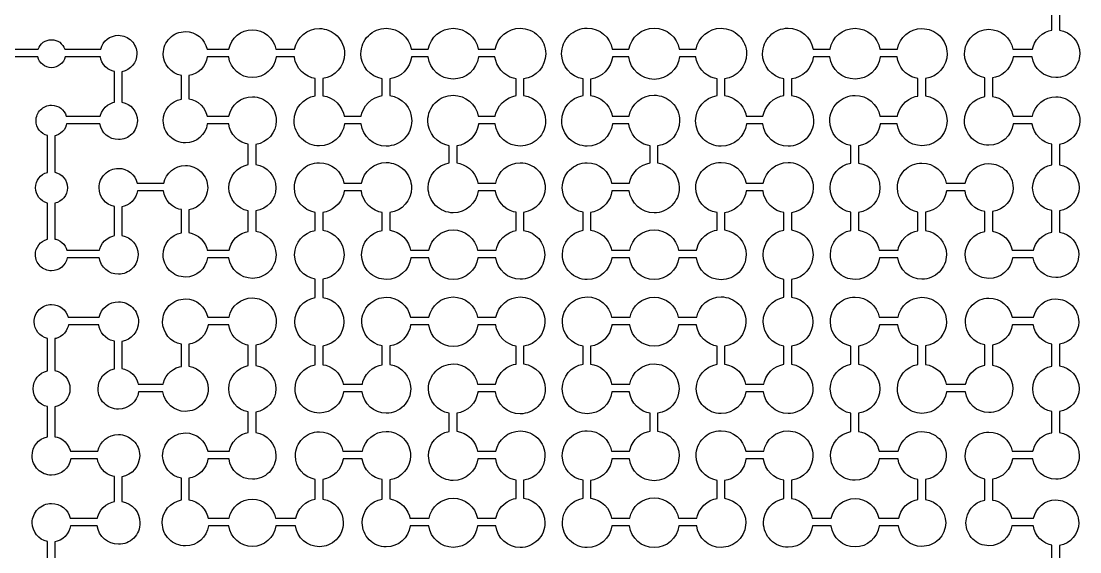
# Model space of a CAD drawing. Extents: x 0.02 to 7.98, y 0.02 to 7.98.
# Drawn here: x 2.007 to 3.983, y 5.007 to 5.997 of the extents above; entities that cross this region are included whole.
import ezdxf

# ---------------------------------------------------------------- set-up
doc = ezdxf.new("R2010")
doc.units = 0
doc.layers.add('PYDXF', color=18, linetype='CONTINUOUS')

msp = doc.modelspace()

# ---------------------------------------------------------------- linework, layer by layer
at = {"layer": 'PYDXF'}
for points in [[(3.9305, 4.972), (3.9305, 5.0194), (3.9256, 5.0205), (3.9193, 5.023), (3.9134, 5.0266), (3.908, 5.0311), (3.9035, 5.0365), (3.8999, 5.0424), (3.8974, 5.0487), (3.896, 5.0551), (3.8959, 5.0555), (3.8556, 5.0555, -0.375442), (3.8131, 5.0183, -0.414214), (3.7702, 5.0612, -0.362805), (3.8055, 5.1034), (3.8055, 5.1428, -0.364224), (3.7689, 5.1862, -0.414214), (3.8131, 5.2304, -0.359989), (3.8564, 5.1945), (3.8953, 5.1945), (3.896, 5.1979), (3.8981, 5.2038), (3.9011, 5.2095), (3.905, 5.2147), (3.9096, 5.2194), (3.9149, 5.2233), (3.9206, 5.2263), (3.9265, 5.2284), (3.9305, 5.2292), (3.9305, 5.2688, -0.363065), (3.895, 5.3112, -0.363065), (3.9305, 5.3536), (3.9305, 5.3944), (3.9256, 5.3955), (3.9193, 5.398), (3.9134, 5.4016), (3.908, 5.4061), (3.9035, 5.4115), (3.8999, 5.4174), (3.8974, 5.4237), (3.896, 5.4301), (3.8959, 5.4305), (3.8568, 5.4305), (3.8567, 5.4299), (3.8552, 5.4233), (3.8527, 5.4168), (3.849, 5.4106), (3.8443, 5.4051), (3.8387, 5.4004), (3.8326, 5.3967), (3.8261, 5.3941), (3.8195, 5.3926), (3.8195, 5.3551, -0.372514), (3.8575, 5.3112, -0.414214), (3.8131, 5.2668, -0.376736), (3.7691, 5.3055), (3.7336, 5.3055, -0.377926), (3.6881, 5.2653, -0.414214), (3.6422, 5.3112, -0.366137), (3.6805, 5.3564), (3.6805, 5.3914), (3.676, 5.3923), (3.6698, 5.3945), (3.6639, 5.3976), (3.6584, 5.4017), (3.6535, 5.4065), (3.6495, 5.412), (3.6464, 5.4179), (3.6442, 5.4241), (3.6429, 5.4302), (3.6429, 5.4305), (3.6087, 5.4305), (3.6086, 5.4296), (3.6071, 5.4227), (3.6044, 5.4159), (3.6006, 5.4095), (3.5957, 5.4037), (3.5899, 5.3988), (3.5834, 5.3949), (3.5766, 5.3923), (3.5698, 5.3907), (3.5695, 5.3907), (3.5695, 5.357, -0.374173), (3.6093, 5.3112, -0.374173), (3.5695, 5.2655), (3.5695, 5.2315), (3.5753, 5.2303), (3.5815, 5.2281), (3.5874, 5.2249), (3.5929, 5.2209), (3.5978, 5.216), (3.6018, 5.2105), (3.605, 5.2046), (3.6072, 5.1984), (3.608, 5.1945), (3.6439, 5.1945, -0.36158), (3.6881, 5.2313, -0.414214), (3.7332, 5.1862, -0.373136), (3.6945, 5.1417), (3.6945, 5.1049, -0.372307), (3.7323, 5.0612, -0.414214), (3.6881, 5.0171, -0.376555), (3.6443, 5.0555), (3.6079, 5.0555, -0.377357), (3.5631, 5.0161, -0.377357), (3.5183, 5.0555), (3.4835, 5.0555, -0.377849), (3.4381, 5.0154, -0.414214), (3.3923, 5.0612, -0.366033), (3.4305, 5.1063), (3.4305, 5.1406), (3.4245, 5.1419), (3.4177, 5.1447), (3.4112, 5.1485), (3.4054, 5.1535), (3.4004, 5.1593), (3.3965, 5.1658), (3.3938, 5.1726), (3.3923, 5.1795), (3.3922, 5.1805), (3.3595, 5.1805), (3.3595, 5.1801), (3.3582, 5.1738), (3.3559, 5.1675), (3.3527, 5.1614), (3.3486, 5.1558), (3.3436, 5.1508), (3.338, 5.1466), (3.3319, 5.1434), (3.3256, 5.1412), (3.3195, 5.1399), (3.3195, 5.1068, -0.373992), (3.3591, 5.0612, -0.414214), (3.3131, 5.0152, -0.37801), (3.2675, 5.0555), (3.2341, 5.0555, -0.37834), (3.1881, 5.0148, -0.378366), (3.1421, 5.0555), (3.109, 5.0555, -0.378256), (3.0631, 5.0149, -0.414214), (3.0168, 5.0612, -0.36658), (3.0555, 5.1069), (3.0555, 5.1404, -0.366775), (3.0166, 5.1862, -0.414214), (3.0631, 5.2328, -0.362753), (3.1088, 5.1945), (3.1424, 5.1945), (3.1433, 5.1987), (3.1455, 5.2049), (3.1487, 5.211), (3.1528, 5.2166), (3.1578, 5.2215), (3.1634, 5.2257), (3.1694, 5.2289), (3.1757, 5.2311), (3.1805, 5.2321), (3.1805, 5.2656), (3.1745, 5.2669), (3.1677, 5.2697), (3.1612, 5.2735), (3.1554, 5.2785), (3.1504, 5.2843), (3.1465, 5.2908), (3.1438, 5.2976), (3.1423, 5.3045), (3.1422, 5.3055), (3.1093, 5.3055, -0.378444), (3.0631, 5.2647, -0.414214), (3.0166, 5.3112, -0.366775), (3.0555, 5.3571), (3.0555, 5.3907, -0.36645), (3.0169, 5.4362, -0.414214), (3.0631, 5.4825, -0.362401), (3.1085, 5.4445), (3.1432, 5.4445, -0.361919), (3.1881, 5.482, -0.361919), (3.2331, 5.4445), (3.2676, 5.4445, -0.362525), (3.3131, 5.4826, -0.414214), (3.3595, 5.4362, -0.374264), (3.3195, 5.3904), (3.3195, 5.3571), (3.3198, 5.3571), (3.3267, 5.3555), (3.3336, 5.3528), (3.34, 5.3489), (3.3459, 5.344), (3.3508, 5.3382), (3.3547, 5.3317), (3.3574, 5.3249), (3.3586, 5.3195), (3.3927, 5.3195), (3.3939, 5.3248), (3.3966, 5.3316), (3.4005, 5.3381), (3.4054, 5.3439), (3.4112, 5.3489), (3.4177, 5.3527), (3.4245, 5.3554), (3.4305, 5.3568), (3.4305, 5.3906, -0.36658), (3.3918, 5.4362, -0.36658), (3.4305, 5.4819), (3.4305, 5.5153, -0.366905), (3.3915, 5.5612, -0.366892), (3.4305, 5.6072), (3.4305, 5.6398), (3.4243, 5.6412), (3.4173, 5.644), (3.4108, 5.6479), (3.4048, 5.653), (3.3998, 5.6589), (3.3959, 5.6655), (3.3931, 5.6724), (3.3915, 5.6794), (3.3915, 5.6805), (3.36, 5.6805), (3.36, 5.68), (3.3587, 5.6736), (3.3564, 5.6673), (3.3532, 5.6611), (3.349, 5.6554), (3.3439, 5.6504), (3.3382, 5.6462), (3.3321, 5.6429), (3.3257, 5.6407), (3.3195, 5.6394), (3.3195, 5.6074, -0.374523), (3.3598, 5.5612, -0.414214), (3.3131, 5.5146, -0.378495), (3.2669, 5.5555), (3.2341, 5.5555, -0.37834), (3.1881, 5.5148, -0.378366), (3.1421, 5.5555), (3.1089, 5.5555, -0.378172), (3.0631, 5.515, -0.414214), (3.0169, 5.5612, -0.366476), (3.0555, 5.6068), (3.0555, 5.6404, -0.366775), (3.0166, 5.6862, -0.414214), (3.0631, 5.7328, -0.362753), (3.1088, 5.6945), (3.1421, 5.6945), (3.1433, 5.7), (3.1461, 5.7069), (3.15, 5.7135), (3.155, 5.7194), (3.1609, 5.7244), (3.1674, 5.7283), (3.1743, 5.731), (3.1805, 5.7324), (3.1805, 5.7643), (3.1754, 5.7654), (3.169, 5.7677), (3.1628, 5.7709), (3.1571, 5.7752), (3.152, 5.7802), (3.1478, 5.7859), (3.1445, 5.7921), (3.1422, 5.7985), (3.1409, 5.805), (3.1409, 5.8055), (3.1102, 5.8055, -0.379116), (3.0631, 5.7638, -0.414214), (3.0156, 5.8112, -0.367737), (3.0555, 5.8581), (3.0555, 5.8892, -0.367919), (3.0154, 5.9362, -0.414214), (3.0631, 5.9839, -0.36399), (3.11, 5.9445), (3.1411, 5.9445, -0.364107), (3.1881, 5.984, -0.364107), (3.2351, 5.9445), (3.2664, 5.9445, -0.363782), (3.3131, 5.9837, -0.414214), (3.3606, 5.9362, -0.375209), (3.3195, 5.8892), (3.3195, 5.8584), (3.3258, 5.8571), (3.3322, 5.8548), (3.3384, 5.8515), (3.3441, 5.8473), (3.3492, 5.8423), (3.3534, 5.8365), (3.3567, 5.8303), (3.359, 5.8239), (3.3599, 5.8195), (3.3913, 5.8195), (3.3926, 5.8252), (3.3954, 5.8322), (3.3994, 5.8389), (3.4045, 5.8449), (3.4105, 5.85), (3.4171, 5.8539), (3.4241, 5.8567), (3.4305, 5.8582), (3.4305, 5.8893, -0.367815), (3.3905, 5.9362, -0.414214), (3.4381, 5.9838, -0.363873), (3.4849, 5.9445), (3.5165, 5.9445, -0.363665), (3.5631, 5.9836, -0.363651), (3.6097, 5.9445), (3.6421, 5.9445, -0.363104), (3.6881, 5.9831, -0.414214), (3.735, 5.9362, -0.374704), (3.6945, 5.8898), (3.6945, 5.8575, -0.374626), (3.7349, 5.8112, -0.414214), (3.6881, 5.7645, -0.378605), (3.6417, 5.8055), (3.6099, 5.8055), (3.6098, 5.8044), (3.6082, 5.7974), (3.6054, 5.7904), (3.6015, 5.7838), (3.5965, 5.7779), (3.5905, 5.7728), (3.5839, 5.7689), (3.577, 5.7661), (3.57, 5.7646), (3.5695, 5.7645), (3.5695, 5.7323, -0.374445), (3.6097, 5.6862, -0.374445), (3.5695, 5.6401), (3.5695, 5.6069), (3.5698, 5.6069), (3.5767, 5.6053), (3.5835, 5.6026), (3.5899, 5.5988), (3.5957, 5.5939), (3.6007, 5.588), (3.6045, 5.5816), (3.6072, 5.5748), (3.6084, 5.5695), (3.6434, 5.5695), (3.6445, 5.5746), (3.6472, 5.5814), (3.651, 5.5877), (3.6559, 5.5935), (3.6616, 5.5983), (3.668, 5.6021), (3.6747, 5.6048), (3.6805, 5.6061), (3.6805, 5.6409, -0.366254), (3.6421, 5.6862, -0.414214), (3.6881, 5.7323, -0.362166), (3.7333, 5.6945), (3.7689, 5.6945, -0.36158), (3.8131, 5.7313, -0.414214), (3.8582, 5.6862, -0.373136), (3.8195, 5.6417), (3.8195, 5.6051), (3.8195, 5.6051), (3.8261, 5.6036), (3.8327, 5.601), (3.8388, 5.5973), (3.8444, 5.5925), (3.8492, 5.587), (3.8529, 5.5808), (3.8554, 5.5742), (3.8565, 5.5695), (3.8964, 5.5695), (3.8974, 5.5738), (3.8999, 5.58), (3.9035, 5.586), (3.908, 5.5914), (3.9134, 5.5959), (3.9193, 5.5995), (3.9256, 5.6019), (3.9305, 5.6031), (3.9305, 5.6436, -0.363339), (3.8947, 5.6862, -0.363339), (3.9305, 5.7289), (3.9305, 5.7674), (3.925, 5.7686), (3.9184, 5.7712), (3.9122, 5.7749), (3.9066, 5.7797), (3.9018, 5.7853), (3.8981, 5.7916), (3.8955, 5.7981), (3.894, 5.8048), (3.8939, 5.8055), (3.8584, 5.8055, -0.377758), (3.8131, 5.7655, -0.414214), (3.7674, 5.8112, -0.365916), (3.8055, 5.8562), (3.8055, 5.8915, -0.365669), (3.7676, 5.9362, -0.414214), (3.8131, 5.9817, -0.36158), (3.8577, 5.9445), (3.8945, 5.9445), (3.8956, 5.9493), (3.8982, 5.9559), (3.9019, 5.9621), (3.9066, 5.9677), (3.9123, 5.9725), (3.9185, 5.9762), (3.925, 5.9788), (3.9305, 5.98), (3.9305, 6.0184, -0.363599)], [(3.9445, 6.0181), (3.9445, 5.9802, -0.372618), (3.9826, 5.9362, -0.414214), (3.9381, 5.8917, -0.376827), (3.894, 5.9305), (3.8582, 5.9305), (3.8582, 5.9303), (3.8569, 5.9241), (3.8548, 5.918), (3.8516, 5.9121), (3.8476, 5.9066), (3.8428, 5.9017), (3.8373, 5.8977), (3.8314, 5.8946), (3.8252, 5.8924), (3.8195, 5.8912), (3.8195, 5.8565), (3.8253, 5.8553), (3.8315, 5.8531), (3.8374, 5.8499), (3.8429, 5.8459), (3.8478, 5.841), (3.8518, 5.8355), (3.855, 5.8296), (3.8572, 5.8234), (3.858, 5.8195), (3.8944, 5.8195, -0.36158), (3.9381, 5.8558, -0.414214), (3.9827, 5.8112, -0.372747), (3.9445, 5.7671), (3.9445, 5.7291, -0.37158), (3.9815, 5.6862, -0.37158), (3.9445, 5.6433), (3.9445, 5.6033, -0.370776), (3.9807, 5.5612, -0.414214), (3.9381, 5.5186, -0.375144), (3.8959, 5.5555), (3.857, 5.5555, -0.376607), (3.8131, 5.517, -0.414214), (3.7688, 5.5612, -0.364368), (3.8055, 5.6048), (3.8055, 5.6419), (3.7999, 5.6432), (3.7932, 5.6458), (3.7869, 5.6496), (3.7813, 5.6544), (3.7765, 5.6601), (3.7727, 5.6664), (3.7701, 5.673), (3.7685, 5.6797), (3.7685, 5.6805), (3.7337, 5.6805), (3.7336, 5.6796), (3.7321, 5.6727), (3.7294, 5.6659), (3.7256, 5.6595), (3.7207, 5.6537), (3.7149, 5.6488), (3.7084, 5.6449), (3.7016, 5.6423), (3.6948, 5.6407), (3.6945, 5.6407), (3.6945, 5.6064, -0.373603), (3.7337, 5.5612, -0.414214), (3.6881, 5.5156, -0.377707), (3.6429, 5.5555), (3.6089, 5.5555, -0.37812), (3.5631, 5.5151, -0.414214), (3.517, 5.5612, -0.366345), (3.5555, 5.6066), (3.5555, 5.6404, -0.366775), (3.5166, 5.6862, -0.366775), (3.5555, 5.7321), (3.5555, 5.7648, -0.367412), (3.5159, 5.8112, -0.414214), (3.5631, 5.8584, -0.36343), (3.6095, 5.8195), (3.6422, 5.8195), (3.6431, 5.8237), (3.6453, 5.83), (3.6485, 5.8361), (3.6527, 5.8417), (3.6576, 5.8467), (3.6633, 5.8508), (3.6693, 5.8541), (3.6756, 5.8563), (3.6805, 5.8573), (3.6805, 5.8901), (3.6756, 5.8911), (3.6693, 5.8933), (3.6632, 5.8965), (3.6576, 5.9007), (3.6526, 5.9057), (3.6484, 5.9113), (3.6452, 5.9174), (3.6429, 5.9237), (3.6417, 5.9301), (3.6416, 5.9305), (3.6101, 5.9305, -0.379038), (3.5631, 5.8889, -0.379064), (3.5161, 5.9305), (3.4853, 5.9305), (3.4852, 5.9293), (3.4836, 5.9223), (3.4808, 5.9152), (3.4768, 5.9086), (3.4718, 5.9026), (3.4658, 5.8975), (3.4591, 5.8935), (3.4521, 5.8907), (3.445, 5.8892), (3.4445, 5.8891), (3.4445, 5.8584, -0.375313), (3.4857, 5.8112, -0.414214), (3.4381, 5.7636, -0.379219), (3.3909, 5.8055), (3.3603, 5.8055, -0.379193), (3.3131, 5.7636, -0.414214), (3.2655, 5.8112, -0.367841), (3.3055, 5.8582), (3.3055, 5.8894), (3.3005, 5.8905), (3.294, 5.8927), (3.2879, 5.896), (3.2822, 5.9002), (3.2771, 5.9053), (3.2729, 5.911), (3.2696, 5.9172), (3.2673, 5.9236), (3.266, 5.93), (3.266, 5.9305), (3.2355, 5.9305, -0.379335), (3.1881, 5.8884, -0.379335), (3.1407, 5.9305), (3.1104, 5.9305), (3.1103, 5.9293), (3.1087, 5.9222), (3.1059, 5.9152), (3.1019, 5.9085), (3.0968, 5.9025), (3.0908, 5.8974), (3.0842, 5.8934), (3.0771, 5.8907), (3.07, 5.889), (3.0695, 5.889), (3.0695, 5.8583), (3.0758, 5.857), (3.0822, 5.8547), (3.0884, 5.8515), (3.0941, 5.8472), (3.0991, 5.8422), (3.1033, 5.8365), (3.1066, 5.8303), (3.1089, 5.8239), (3.1098, 5.8195), (3.1413, 5.8195, -0.363886), (3.1881, 5.8588, -0.414214), (3.2357, 5.8112, -0.3753), (3.1945, 5.7641), (3.1945, 5.7326, -0.374717), (3.235, 5.6862, -0.414214), (3.1881, 5.6394, -0.378689), (3.1416, 5.6805), (3.1093, 5.6805), (3.1093, 5.6801), (3.108, 5.6738), (3.1057, 5.6675), (3.1025, 5.6615), (3.0984, 5.6559), (3.0935, 5.6509), (3.0879, 5.6468), (3.0818, 5.6436), (3.0755, 5.6414), (3.0695, 5.6401), (3.0695, 5.607), (3.0754, 5.6058), (3.0817, 5.6036), (3.0877, 5.6004), (3.0933, 5.5963), (3.0982, 5.5914), (3.1023, 5.5858), (3.1055, 5.5798), (3.1077, 5.5736), (3.1085, 5.5695), (3.1425, 5.5695, -0.362648), (3.1881, 5.6077, -0.362635), (3.2337, 5.5695), (3.2673, 5.5695), (3.2682, 5.5737), (3.2704, 5.58), (3.2736, 5.586), (3.2777, 5.5917), (3.2827, 5.5966), (3.2883, 5.6008), (3.2944, 5.604), (3.3007, 5.6062), (3.3055, 5.6072), (3.3055, 5.6397, -0.367516), (3.2658, 5.6862, -0.414214), (3.3131, 5.7335, -0.363547), (3.3596, 5.6945), (3.3919, 5.6945, -0.363339), (3.4381, 5.7333, -0.414214), (3.4852, 5.6862, -0.374885), (3.4445, 5.6396), (3.4445, 5.6074, -0.374523), (3.4848, 5.5612, -0.374536), (3.4445, 5.515), (3.4445, 5.4821, -0.374264), (3.4845, 5.4362, -0.374264), (3.4445, 5.3904), (3.4445, 5.357, -0.374173), (3.4843, 5.3112, -0.414214), (3.4381, 5.265, -0.378204), (3.3923, 5.3055), (3.359, 5.3055, -0.378256), (3.3131, 5.2649, -0.414214), (3.2668, 5.3112, -0.36658), (3.3055, 5.3569), (3.3055, 5.3906), (3.2995, 5.3919), (3.2927, 5.3947), (3.2862, 5.3985), (3.2804, 5.4035), (3.2754, 5.4093), (3.2715, 5.4158), (3.2688, 5.4226), (3.2673, 5.4295), (3.2672, 5.4305), (3.2335, 5.4305, -0.377849), (3.1881, 5.3904, -0.377849), (3.1427, 5.4305), (3.1089, 5.4305), (3.1089, 5.4295), (3.1073, 5.4227), (3.1046, 5.4158), (3.1007, 5.4094), (3.0958, 5.4035), (3.09, 5.3986), (3.0835, 5.3948), (3.0767, 5.392), (3.0698, 5.3905), (3.0695, 5.3905), (3.0695, 5.3573), (3.0755, 5.3561), (3.0818, 5.3539), (3.0879, 5.3507), (3.0935, 5.3465), (3.0984, 5.3416), (3.1025, 5.336), (3.1057, 5.3299), (3.108, 5.3237), (3.1088, 5.3195), (3.1426, 5.3195, -0.362525), (3.1881, 5.3576, -0.414214), (3.2345, 5.3112, -0.374264), (3.1945, 5.2654), (3.1945, 5.2323, -0.374445), (3.2347, 5.1862, -0.414214), (3.1881, 5.1397, -0.378444), (3.1419, 5.1805), (3.1093, 5.1805), (3.1093, 5.1801), (3.108, 5.1738), (3.1057, 5.1675), (3.1025, 5.1615), (3.0984, 5.1559), (3.0935, 5.1509), (3.0879, 5.1468), (3.0818, 5.1436), (3.0755, 5.1414), (3.0695, 5.1401), (3.0695, 5.1071), (3.0698, 5.1071), (3.0767, 5.1055), (3.0836, 5.1028), (3.09, 5.0989), (3.0959, 5.094), (3.1008, 5.0882), (3.1047, 5.0817), (3.1074, 5.0749), (3.1086, 5.0695), (3.1425, 5.0695, -0.362648), (3.1881, 5.1077, -0.362635), (3.2337, 5.0695), (3.2679, 5.0695), (3.2691, 5.0748), (3.2718, 5.0815), (3.2757, 5.088), (3.2806, 5.0938), (3.2864, 5.0987), (3.2928, 5.1025), (3.2996, 5.1052), (3.3055, 5.1066), (3.3055, 5.1402, -0.366996), (3.2664, 5.1862, -0.414214), (3.3131, 5.233, -0.362987), (3.359, 5.1945), (3.3926, 5.1945, -0.362525), (3.4381, 5.2326, -0.414214), (3.4845, 5.1862, -0.374264), (3.4445, 5.1404), (3.4445, 5.1066), (3.4448, 5.1066), (3.4516, 5.105), (3.4583, 5.1023), (3.4647, 5.0985), (3.4705, 5.0936), (3.4754, 5.0879), (3.4792, 5.0814), (3.4819, 5.0747), (3.4831, 5.0695), (3.5188, 5.0695, -0.36158), (3.5631, 5.1064, -0.36158), (3.6074, 5.0695), (3.6448, 5.0695), (3.6459, 5.0742), (3.6485, 5.0807), (3.6522, 5.0869), (3.6569, 5.0925), (3.6624, 5.0972), (3.6686, 5.1009), (3.6751, 5.1035), (3.6805, 5.1047), (3.6805, 5.1419), (3.6749, 5.1432), (3.6682, 5.1458), (3.6619, 5.1496), (3.6563, 5.1544), (3.6515, 5.1601), (3.6477, 5.1664), (3.6451, 5.173), (3.6435, 5.1797), (3.6435, 5.1805), (3.6084, 5.1805, -0.377758), (3.5631, 5.1405, -0.414214), (3.5174, 5.1862, -0.365916), (3.5555, 5.2312), (3.5555, 5.2657, -0.36645), (3.5169, 5.3112, -0.366476), (3.5555, 5.3568), (3.5555, 5.3909, -0.366254), (3.5171, 5.4362, -0.414214), (3.5631, 5.4823, -0.362166), (3.6083, 5.4445), (3.6434, 5.4445, -0.361678), (3.6881, 5.4818, -0.414214), (3.7337, 5.4362, -0.373616), (3.6945, 5.3911), (3.6945, 5.3567), (3.6948, 5.3567), (3.7016, 5.3551), (3.7084, 5.3524), (3.7148, 5.3486), (3.7206, 5.3437), (3.7255, 5.3379), (3.7293, 5.3315), (3.732, 5.3247), (3.7332, 5.3195), (3.7696, 5.3195), (3.7703, 5.3231), (3.7725, 5.3291), (3.7755, 5.3348), (3.7795, 5.3402), (3.7842, 5.3449), (3.7895, 5.3488), (3.7953, 5.3519), (3.8013, 5.354), (3.8055, 5.3549), (3.8055, 5.3929, -0.36412), (3.7691, 5.4362, -0.414214), (3.8131, 5.4803, -0.359845), (3.8563, 5.4445), (3.8964, 5.4445, -0.357979), (3.9381, 5.4788, -0.414214), (3.9807, 5.4362, -0.370776), (3.9445, 5.3941), (3.9445, 5.3539, -0.371347), (3.9813, 5.3112, -0.371347), (3.9445, 5.2686), (3.9445, 5.2295, -0.371879), (3.9818, 5.1862, -0.414214), (3.9381, 5.1425, -0.376167), (3.8948, 5.1805), (3.8569, 5.1805), (3.8568, 5.1798), (3.8553, 5.1733), (3.8528, 5.1667), (3.8491, 5.1606), (3.8443, 5.155), (3.8388, 5.1503), (3.8326, 5.1466), (3.8261, 5.144), (3.8195, 5.1425), (3.8195, 5.1425), (3.8195, 5.1036), (3.8246, 5.1026), (3.8304, 5.1006), (3.8359, 5.0976), (3.8411, 5.0938), (3.8457, 5.0892), (3.8495, 5.0841), (3.8524, 5.0785), (3.8545, 5.0727), (3.8551, 5.0695), (3.8964, 5.0695, -0.357979), (3.9381, 5.1038, -0.414214), (3.9807, 5.0612, -0.370776), (3.9445, 5.0191), (3.9445, 4.9723, -0.363717)], [(1.9498, 5.9445), (2.0383, 5.9445, -0.322921), (2.0631, 5.9624, -0.322921), (2.0879, 5.9445), (2.1549, 5.9445, -0.34444), (2.1881, 5.9705, -0.414214), (2.2224, 5.9362, -0.36158), (2.1945, 5.9026), (2.1945, 5.8459, -0.361762), (2.2234, 5.8112, -0.414214), (2.1881, 5.776, -0.367087), (2.1533, 5.8055), (2.0913, 5.8055), (2.0907, 5.8028), (2.089, 5.7985), (2.0866, 5.7945), (2.0835, 5.7908), (2.0799, 5.7877), (2.0759, 5.7853), (2.0716, 5.7836), (2.0695, 5.7832), (2.0695, 5.7152, -0.351913), (2.0928, 5.6862, -0.351952), (2.0695, 5.6573), (2.0695, 5.5905), (2.0711, 5.5902), (2.0752, 5.5887), (2.0791, 5.5867), (2.0827, 5.584), (2.0859, 5.5808), (2.0886, 5.5772), (2.0906, 5.5733), (2.092, 5.5695), (2.1527, 5.5695), (2.1532, 5.572), (2.1553, 5.5774), (2.1584, 5.5825), (2.1623, 5.5871), (2.1669, 5.591), (2.172, 5.594), (2.1774, 5.5961), (2.1805, 5.5968), (2.1805, 5.651, -0.353091), (2.152, 5.6862, -0.414214), (2.1881, 5.7223, -0.347917), (2.2232, 5.6945), (2.2725, 5.6945, -0.356556), (2.3131, 5.7278, -0.414214), (2.3547, 5.6862, -0.369672), (2.3195, 5.6452), (2.3195, 5.6024), (2.3254, 5.6011), (2.3315, 5.5986), (2.3373, 5.5951), (2.3426, 5.5907), (2.347, 5.5854), (2.3505, 5.5796), (2.3529, 5.5735), (2.3538, 5.5695), (2.3948, 5.5695), (2.3959, 5.5742), (2.3985, 5.5807), (2.4022, 5.5869), (2.4069, 5.5925), (2.4124, 5.5972), (2.4186, 5.6009), (2.4251, 5.6035), (2.4305, 5.6047), (2.4305, 5.6432, -0.363847), (2.3943, 5.6862, -0.36386), (2.4305, 5.7293), (2.4305, 5.7674), (2.425, 5.7686), (2.4184, 5.7712), (2.4122, 5.7749), (2.4066, 5.7797), (2.4018, 5.7853), (2.3981, 5.7916), (2.3955, 5.7981), (2.394, 5.8048), (2.3939, 5.8055), (2.354, 5.8055, -0.37394), (2.3131, 5.7699, -0.414214), (2.2718, 5.8112, -0.36158), (2.3055, 5.8517), (2.3055, 5.8957, -0.36158), (2.2718, 5.9362, -0.414214), (2.3131, 5.9775, -0.356229), (2.3535, 5.9445), (2.3944, 5.9445, -0.36158), (2.4381, 5.9808, -0.36158), (2.4819, 5.9445), (2.517, 5.9445, -0.363222), (2.5631, 5.9832, -0.414214), (2.6101, 5.9362, -0.374885), (2.5695, 5.8897), (2.5695, 5.8578), (2.5699, 5.8578), (2.5769, 5.8562), (2.5839, 5.8535), (2.5905, 5.8495), (2.5964, 5.8445), (2.6014, 5.8386), (2.6054, 5.832), (2.6081, 5.8251), (2.6094, 5.8195), (2.6414, 5.8195), (2.6427, 5.8252), (2.6455, 5.8322), (2.6495, 5.8388), (2.6545, 5.8448), (2.6605, 5.8499), (2.6672, 5.8539), (2.6742, 5.8566), (2.6805, 5.8581), (2.6805, 5.8895, -0.36762), (2.6407, 5.9362, -0.414214), (2.6881, 5.9836, -0.363651), (2.7347, 5.9445), (2.7665, 5.9445, -0.363665), (2.8131, 5.9836, -0.363651), (2.8597, 5.9445), (2.8914, 5.9445, -0.363782), (2.9381, 5.9837, -0.414214), (2.9856, 5.9362, -0.375209), (2.9445, 5.8892), (2.9445, 5.8582, -0.375144), (2.9855, 5.8112, -0.414214), (2.9381, 5.7639, -0.379064), (2.8911, 5.8055), (2.8601, 5.8055), (2.86, 5.8044), (2.8584, 5.7973), (2.8556, 5.7903), (2.8517, 5.7837), (2.8466, 5.7777), (2.8406, 5.7727), (2.834, 5.7687), (2.827, 5.7659), (2.82, 5.7644), (2.8195, 5.7643), (2.8195, 5.7326), (2.8256, 5.7314), (2.8319, 5.7292), (2.838, 5.7259), (2.8437, 5.7218), (2.8486, 5.7168), (2.8528, 5.7111), (2.856, 5.7051), (2.8583, 5.6987), (2.8591, 5.6945), (2.8925, 5.6945, -0.362648), (2.9381, 5.7327, -0.414214), (2.9846, 5.6862, -0.374354), (2.9445, 5.6403), (2.9445, 5.6065, -0.373707), (2.9838, 5.5612, -0.414214), (2.9381, 5.5155, -0.377791), (2.8928, 5.5555), (2.8589, 5.5555, -0.378172), (2.8131, 5.515, -0.378204), (2.7673, 5.5555), (2.7339, 5.5555, -0.37812), (2.6881, 5.5151, -0.414214), (2.642, 5.5612, -0.366345), (2.6805, 5.6066), (2.6805, 5.6399), (2.6743, 5.6413), (2.6674, 5.6441), (2.6608, 5.648), (2.6549, 5.653), (2.6499, 5.6589), (2.646, 5.6655), (2.6432, 5.6724), (2.6416, 5.6794), (2.6416, 5.6805), (2.6094, 5.6805), (2.6094, 5.6801), (2.6081, 5.6738), (2.6058, 5.6675), (2.6026, 5.6614), (2.5985, 5.6558), (2.5935, 5.6509), (2.5879, 5.6467), (2.5818, 5.6435), (2.5756, 5.6413), (2.5695, 5.64), (2.5695, 5.6069, -0.374082), (2.6092, 5.5612, -0.374082), (2.5695, 5.5156), (2.5695, 5.4816, -0.373797), (2.6089, 5.4362, -0.373797), (2.5695, 5.3909), (2.5695, 5.3561), (2.5752, 5.355), (2.5813, 5.3528), (2.5872, 5.3497), (2.5927, 5.3456), (2.5975, 5.3408), (2.6015, 5.3354), (2.6047, 5.3295), (2.6068, 5.3233), (2.6076, 5.3195), (2.6434, 5.3195), (2.6445, 5.3246), (2.6472, 5.3314), (2.651, 5.3377), (2.6559, 5.3435), (2.6616, 5.3483), (2.668, 5.3521), (2.6747, 5.3548), (2.6805, 5.3561), (2.6805, 5.3913, -0.365903), (2.6424, 5.4362, -0.414214), (2.6881, 5.4819, -0.361801), (2.733, 5.4445), (2.7678, 5.4445, -0.362284), (2.8131, 5.4824, -0.362284), (2.8584, 5.4445), (2.8928, 5.4445, -0.362284), (2.9381, 5.4824, -0.414214), (2.9842, 5.4362, -0.374082), (2.9445, 5.3906), (2.9445, 5.3575, -0.374626), (2.9849, 5.3112, -0.414214), (2.9381, 5.2645, -0.378605), (2.8917, 5.3055), (2.8589, 5.3055), (2.8589, 5.3045), (2.8573, 5.2977), (2.8546, 5.2908), (2.8507, 5.2844), (2.8458, 5.2785), (2.84, 5.2736), (2.8335, 5.2698), (2.8267, 5.267), (2.8198, 5.2655), (2.8195, 5.2655), (2.8195, 5.2319), (2.8198, 5.2319), (2.8267, 5.2303), (2.8335, 5.2276), (2.8399, 5.2238), (2.8457, 5.2189), (2.8507, 5.213), (2.8545, 5.2066), (2.8572, 5.1998), (2.8584, 5.1945), (2.8927, 5.1945, -0.362401), (2.9381, 5.2325, -0.414214), (2.9843, 5.1862, -0.374173), (2.9445, 5.1405), (2.9445, 5.1069, -0.374082), (2.9842, 5.0612, -0.414214), (2.9381, 5.0151, -0.378094), (2.8924, 5.0555), (2.8586, 5.0555, -0.377926), (2.8131, 5.0153, -0.377926), (2.7676, 5.0555), (2.7326, 5.0555, -0.37715), (2.6881, 5.0163, -0.414214), (2.6432, 5.0612, -0.365097), (2.6805, 5.1055), (2.6805, 5.1417), (2.6748, 5.143), (2.6681, 5.1456), (2.6618, 5.1494), (2.6561, 5.1542), (2.6513, 5.1599), (2.6475, 5.1663), (2.6448, 5.1729), (2.6433, 5.1797), (2.6433, 5.1805), (2.6074, 5.1805), (2.6074, 5.1798), (2.6059, 5.1731), (2.6032, 5.1665), (2.5995, 5.1602), (2.5947, 5.1546), (2.5891, 5.1498), (2.5828, 5.1461), (2.5763, 5.1435), (2.5696, 5.142), (2.5695, 5.142), (2.5695, 5.1055, -0.372838), (2.6078, 5.0612, -0.414214), (2.5631, 5.0165, -0.376969), (2.5188, 5.0555), (2.4819, 5.0555, -0.376517), (2.4381, 5.0171, -0.376555), (2.3943, 5.0555), (2.356, 5.0555, -0.375779), (2.3131, 5.018, -0.414214), (2.2698, 5.0612, -0.363196), (2.3055, 5.1037), (2.3055, 5.1445, -0.362232), (2.2706, 5.1862, -0.414214), (2.3131, 5.2287, -0.357836), (2.3547, 5.1945), (2.3951, 5.1945), (2.3961, 5.1991), (2.3987, 5.2056), (2.4023, 5.2118), (2.407, 5.2173), (2.4126, 5.222), (2.4187, 5.2257), (2.4252, 5.2282), (2.4305, 5.2294), (2.4305, 5.268, -0.363977), (2.3942, 5.3112, -0.36399), (2.4305, 5.3544), (2.4305, 5.3925), (2.4262, 5.3933), (2.4202, 5.3955), (2.4145, 5.3985), (2.4091, 5.4025), (2.4044, 5.4072), (2.4004, 5.4126), (2.3974, 5.4184), (2.3952, 5.4244), (2.394, 5.4304), (2.394, 5.4305), (2.3553, 5.4305), (2.3553, 5.4301), (2.3538, 5.4237), (2.3513, 5.4174), (2.3478, 5.4115), (2.3432, 5.4061), (2.3379, 5.4016), (2.3319, 5.398), (2.3256, 5.3955), (2.3195, 5.3941), (2.3195, 5.3531, -0.370503), (2.3555, 5.3112, -0.414214), (2.3131, 5.2689, -0.374937), (2.2712, 5.3055), (2.2258, 5.3055, -0.370568), (2.1881, 5.2731, -0.414214), (2.15, 5.3112, -0.356268), (2.1805, 5.3485), (2.1805, 5.3998), (2.1782, 5.4003), (2.1731, 5.4021), (2.1683, 5.4046), (2.1638, 5.4079), (2.1598, 5.4119), (2.1565, 5.4164), (2.1539, 5.4213), (2.1522, 5.4263), (2.1513, 5.4305), (2.0948, 5.4305), (2.0942, 5.4276), (2.0926, 5.4233), (2.0904, 5.4191), (2.0876, 5.4152), (2.0841, 5.4118), (2.0802, 5.4089), (2.0761, 5.4067), (2.0717, 5.4052), (2.0695, 5.4047), (2.0695, 5.345, -0.36158), (2.0976, 5.3112, -0.36158), (2.0695, 5.2775), (2.0695, 5.2218), (2.0738, 5.2209), (2.0791, 5.2188), (2.0842, 5.2157), (2.0887, 5.2119), (2.0926, 5.2073), (2.0956, 5.2022), (2.0978, 5.1969), (2.0983, 5.1945), (2.1495, 5.1945, -0.353745), (2.1881, 5.2258, -0.414214), (2.2277, 5.1862, -0.36749), (2.1945, 5.1472), (2.1945, 5.1009, -0.368205), (2.2283, 5.0612, -0.414214), (2.1881, 5.021, -0.372877), (2.1483, 5.0555), (2.0986, 5.0555), (2.0975, 5.0507), (2.0954, 5.0454), (2.0924, 5.0403), (2.0886, 5.0358), (2.084, 5.032), (2.079, 5.029), (2.0737, 5.0269), (2.0695, 5.0259), (2.0695, 4.9721, -0.363508)], [(2.0555, 4.9718), (2.0555, 5.0262, -0.352895), (2.0271, 5.0612, -0.414214), (2.0631, 5.0972, -0.347734), (2.0981, 5.0695), (2.1489, 5.0695), (2.1497, 5.0731), (2.152, 5.079), (2.1554, 5.0846), (2.1597, 5.0897), (2.1647, 5.094), (2.1704, 5.0973), (2.1763, 5.0997), (2.1805, 5.1006), (2.1805, 5.1475), (2.1776, 5.1481), (2.1722, 5.15), (2.1671, 5.1527), (2.1623, 5.1562), (2.1581, 5.1604), (2.1546, 5.1652), (2.1518, 5.1703), (2.1499, 5.1757), (2.149, 5.1805), (2.0989, 5.1805, -0.368347), (2.0631, 5.15, -0.414214), (2.0269, 5.1862, -0.353313), (2.0555, 5.2216), (2.0555, 5.2778, -0.350145), (2.0287, 5.3112, -0.350184), (2.0555, 5.3448), (2.0555, 5.405, -0.345858), (2.0309, 5.4362, -0.414214), (2.0631, 5.4685, -0.34013), (2.0943, 5.4445), (2.1518, 5.4445, -0.35004), (2.1881, 5.4735, -0.414214), (2.2254, 5.4362, -0.364615), (2.1945, 5.3995), (2.1945, 5.3487), (2.1993, 5.3476), (2.2049, 5.3454), (2.2103, 5.3422), (2.215, 5.3382), (2.2191, 5.3334), (2.2223, 5.328), (2.2245, 5.3224), (2.2252, 5.3195), (2.2717, 5.3195), (2.2723, 5.3225), (2.2743, 5.3282), (2.2772, 5.3338), (2.281, 5.3389), (2.2855, 5.3434), (2.2906, 5.3471), (2.2961, 5.35), (2.3018, 5.3521), (2.3055, 5.3528), (2.3055, 5.3944, -0.362388), (2.2705, 5.4362, -0.414214), (2.3131, 5.4788, -0.357979), (2.3548, 5.4445), (2.3945, 5.4445, -0.36158), (2.4381, 5.4807, -0.414214), (2.4826, 5.4362, -0.372644), (2.4445, 5.3922), (2.4445, 5.3547, -0.372086), (2.4821, 5.3112, -0.372125), (2.4445, 5.2678), (2.4445, 5.2297, -0.372086), (2.4821, 5.1862, -0.414214), (2.4381, 5.1423, -0.376361), (2.3945, 5.1805), (2.3552, 5.1805), (2.3551, 5.1801), (2.3537, 5.1738), (2.3512, 5.1675), (2.3477, 5.1616), (2.3431, 5.1562), (2.3378, 5.1517), (2.3319, 5.1481), (2.3256, 5.1456), (2.3195, 5.1443), (2.3195, 5.104), (2.3258, 5.1026), (2.3322, 5.1001), (2.3383, 5.0965), (2.3437, 5.0918), (2.3483, 5.0864), (2.3519, 5.0803), (2.3545, 5.074), (2.3555, 5.0695), (2.3948, 5.0695, -0.359989), (2.4381, 5.1054, -0.359989), (2.4814, 5.0695), (2.5193, 5.0695), (2.5204, 5.0744), (2.523, 5.081), (2.5267, 5.0872), (2.5315, 5.0929), (2.5371, 5.0976), (2.5434, 5.1014), (2.55, 5.104), (2.5555, 5.1052), (2.5555, 5.1422, -0.364862), (2.5184, 5.1862, -0.414214), (2.5631, 5.231, -0.36158), (2.607, 5.1945), (2.6437, 5.1945, -0.36158), (2.6881, 5.2315, -0.414214), (2.7334, 5.1862, -0.373331), (2.6945, 5.1414), (2.6945, 5.1057), (2.6946, 5.1057), (2.7013, 5.1042), (2.7079, 5.1016), (2.7142, 5.0978), (2.7199, 5.093), (2.7247, 5.0874), (2.7284, 5.0811), (2.7311, 5.0744), (2.7322, 5.0695), (2.7681, 5.0695, -0.362049), (2.8131, 5.1071, -0.362049), (2.8582, 5.0695), (2.8928, 5.0695), (2.8937, 5.0735), (2.8959, 5.0798), (2.899, 5.0858), (2.9031, 5.0913), (2.908, 5.0962), (2.9136, 5.1003), (2.9196, 5.1035), (2.9258, 5.1057), (2.9305, 5.1066), (2.9305, 5.1407), (2.9258, 5.1417), (2.9196, 5.1439), (2.9135, 5.1471), (2.908, 5.1512), (2.9031, 5.1561), (2.899, 5.1617), (2.8958, 5.1677), (2.8936, 5.1739), (2.8923, 5.1802), (2.8923, 5.1805), (2.8589, 5.1805, -0.37812), (2.8131, 5.1401, -0.414214), (2.767, 5.1862, -0.366345), (2.8055, 5.2316), (2.8055, 5.2657, -0.36645), (2.7669, 5.3112, -0.414214), (2.8131, 5.3575, -0.362401), (2.8585, 5.3195), (2.8922, 5.3195), (2.8931, 5.3237), (2.8953, 5.33), (2.8985, 5.3361), (2.9027, 5.3417), (2.9076, 5.3467), (2.9133, 5.3508), (2.9193, 5.3541), (2.9256, 5.3563), (2.9305, 5.3573), (2.9305, 5.3908), (2.9246, 5.3921), (2.9178, 5.3948), (2.9113, 5.3987), (2.9055, 5.4036), (2.9006, 5.4094), (2.8967, 5.4159), (2.894, 5.4227), (2.8925, 5.4296), (2.8924, 5.4305), (2.8589, 5.4305, -0.37812), (2.8131, 5.3901, -0.378094), (2.7674, 5.4305), (2.7334, 5.4305), (2.7333, 5.4296), (2.7318, 5.4228), (2.7291, 5.4161), (2.7253, 5.4097), (2.7204, 5.4039), (2.7147, 5.399), (2.7083, 5.3952), (2.7015, 5.3926), (2.6947, 5.391), (2.6945, 5.391), (2.6945, 5.3564, -0.373603), (2.7337, 5.3112, -0.414214), (2.6881, 5.2656, -0.377707), (2.6429, 5.3055), (2.6081, 5.3055, -0.3775), (2.5631, 5.2659, -0.414214), (2.5177, 5.3112, -0.365578), (2.5555, 5.3559), (2.5555, 5.3911, -0.366033), (2.5173, 5.4362, -0.366033), (2.5555, 5.4813), (2.5555, 5.5158, -0.366365), (2.517, 5.5612, -0.366345), (2.5555, 5.6066), (2.5555, 5.6403, -0.366905), (2.5165, 5.6862, -0.414214), (2.5631, 5.7329, -0.36287), (2.6089, 5.6945), (2.642, 5.6945, -0.363222), (2.6881, 5.7332, -0.414214), (2.7351, 5.6862, -0.374885), (2.6945, 5.6397), (2.6945, 5.6069), (2.6948, 5.6069), (2.7017, 5.6053), (2.7085, 5.6026), (2.7149, 5.5988), (2.7207, 5.5939), (2.7257, 5.588), (2.7295, 5.5816), (2.7322, 5.5748), (2.7334, 5.5695), (2.7677, 5.5695, -0.362401), (2.8131, 5.6075, -0.362401), (2.8585, 5.5695), (2.8933, 5.5695), (2.8944, 5.5747), (2.8971, 5.5814), (2.9009, 5.5878), (2.9058, 5.5936), (2.9116, 5.5984), (2.918, 5.6022), (2.9247, 5.6049), (2.9305, 5.6062), (2.9305, 5.6405), (2.9257, 5.6415), (2.9195, 5.6437), (2.9134, 5.6469), (2.9078, 5.651), (2.9029, 5.656), (2.8988, 5.6616), (2.8956, 5.6676), (2.8934, 5.6739), (2.8921, 5.6801), (2.8921, 5.6805), (2.8596, 5.6805, -0.37865), (2.8131, 5.6394, -0.414214), (2.7663, 5.6862, -0.367126), (2.8055, 5.7324), (2.8055, 5.7645, -0.36762), (2.7657, 5.8112, -0.414214), (2.8131, 5.8586, -0.363651), (2.8597, 5.8195), (2.8915, 5.8195), (2.8928, 5.8252), (2.8956, 5.8321), (2.8996, 5.8388), (2.9046, 5.8447), (2.9106, 5.8498), (2.9172, 5.8538), (2.9242, 5.8565), (2.9305, 5.858), (2.9305, 5.8894), (2.9255, 5.8905), (2.919, 5.8927), (2.9129, 5.896), (2.9072, 5.9002), (2.9021, 5.9053), (2.8979, 5.911), (2.8946, 5.9172), (2.8923, 5.9236), (2.891, 5.93), (2.891, 5.9305), (2.8601, 5.9305, -0.379038), (2.8131, 5.8889, -0.379064), (2.7661, 5.9305), (2.7351, 5.9305), (2.735, 5.9294), (2.7334, 5.9223), (2.7306, 5.9153), (2.7267, 5.9087), (2.7216, 5.9027), (2.7156, 5.8977), (2.709, 5.8937), (2.702, 5.8909), (2.695, 5.8894), (2.6945, 5.8893), (2.6945, 5.8583, -0.375235), (2.7356, 5.8112, -0.414214), (2.6881, 5.7638, -0.379141), (2.641, 5.8055), (2.6098, 5.8055, -0.378805), (2.5631, 5.7642, -0.414214), (2.516, 5.8112, -0.367334), (2.5555, 5.8576), (2.5555, 5.8899), (2.5493, 5.8913), (2.5424, 5.8941), (2.5358, 5.898), (2.5299, 5.903), (2.5249, 5.9089), (2.521, 5.9155), (2.5182, 5.9224), (2.5166, 5.9294), (2.5166, 5.9305), (2.4823, 5.9305, -0.376879), (2.4381, 5.8916, -0.376879), (2.3939, 5.9305), (2.354, 5.9305), (2.354, 5.9303), (2.3526, 5.9241), (2.3502, 5.918), (2.3467, 5.9122), (2.3423, 5.907), (2.3371, 5.9026), (2.3313, 5.8992), (2.3252, 5.8968), (2.3195, 5.8955), (2.3195, 5.852), (2.3252, 5.8507), (2.3313, 5.8483), (2.3371, 5.8449), (2.3423, 5.8404), (2.3467, 5.8352), (2.3502, 5.8295), (2.3526, 5.8234), (2.3535, 5.8195), (2.3944, 5.8195, -0.36158), (2.4381, 5.8558, -0.414214), (2.4827, 5.8112, -0.372747), (2.4445, 5.7671), (2.4445, 5.7296, -0.371982), (2.482, 5.6862, -0.372021), (2.4445, 5.6429), (2.4445, 5.6049, -0.372307), (2.4823, 5.5612, -0.414214), (2.4381, 5.5171, -0.376555), (2.3943, 5.5555), (2.3544, 5.5555, -0.374277), (2.3131, 5.5196, -0.414214), (2.2715, 5.5612, -0.36158), (2.3055, 5.6021), (2.3055, 5.6455), (2.3009, 5.6465), (2.2948, 5.649), (2.289, 5.6524), (2.2837, 5.6569), (2.2793, 5.6621), (2.2758, 5.6679), (2.2734, 5.674), (2.272, 5.6802), (2.272, 5.6805), (2.2237, 5.6805), (2.2226, 5.6756), (2.2205, 5.6703), (2.2175, 5.6653), (2.2136, 5.6607), (2.2091, 5.6569), (2.204, 5.6538), (2.1987, 5.6517), (2.1945, 5.6508), (2.1945, 5.5971, -0.363508), (2.2246, 5.5612, -0.414214), (2.1881, 5.5247, -0.368659), (2.1521, 5.5555), (2.0925, 5.5555, -0.358828), (2.0631, 5.5312, -0.414214), (2.0331, 5.5612, -0.340814), (2.0555, 5.5902), (2.0555, 5.6576, -0.339999), (2.0334, 5.6862, -0.340117), (2.0555, 5.7149), (2.0555, 5.7834, -0.337868), (2.0342, 5.8112, -0.414214), (2.0631, 5.8401, -0.331491), (2.0908, 5.8195), (2.1539, 5.8195), (2.1544, 5.8216), (2.1565, 5.8268), (2.1594, 5.8317), (2.1632, 5.8362), (2.1676, 5.84), (2.1725, 5.8429), (2.1777, 5.845), (2.1805, 5.8456), (2.1805, 5.9029), (2.178, 5.9035), (2.173, 5.9055), (2.1682, 5.9083), (2.1639, 5.912), (2.1602, 5.9163), (2.1573, 5.9211), (2.1553, 5.9262), (2.1544, 5.9305), (2.0886, 5.9305, -0.350735), (2.0631, 5.91, -0.350735), (2.0376, 5.9305), (1.9512, 5.9305, -0.297955)]]:
    msp.add_lwpolyline(points, format="xyb", dxfattribs=at)

doc.saveas('drawing.dxf')
